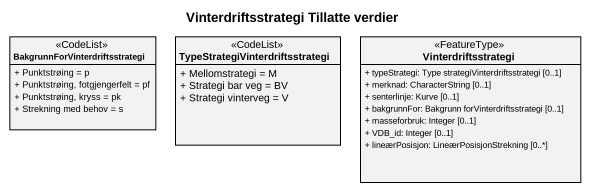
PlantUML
@startuml
title Vinterdriftsstrategi Tillatte verdier
hide circle
hide empty members
skinparam classAttributeIconSize 0
class "BakgrunnForVinterdriftsstrategi" as BakgrunnForVinterdriftsstrat <<CodeList>> {
  + Punktstrøing = p
  + Punktstrøing, fotgjengerfelt = pf
  + Punktstrøing, kryss = pk
  + Strekning med behov = s
}
class "TypeStrategiVinterdriftsstrategi" as TypeStrategiVinterdriftsstra <<CodeList>> {
  + Mellomstrategi = M
  + Strategi bar veg = BV
  + Strategi vinterveg = V
}
class Vinterdriftsstrategi <<FeatureType>> {
  + typeStrategi: Type strategiVinterdriftsstrategi [0..1]
  + merknad: CharacterString [0..1]
  + senterlinje: Kurve [0..1]
  + bakgrunnFor: Bakgrunn forVinterdriftsstrategi [0..1]
  + masseforbruk: Integer [0..1]
  + VDB_id: Integer [0..1]
  + lineærPosisjon: LineærPosisjonStrekning [0..*]
}
@enduml
